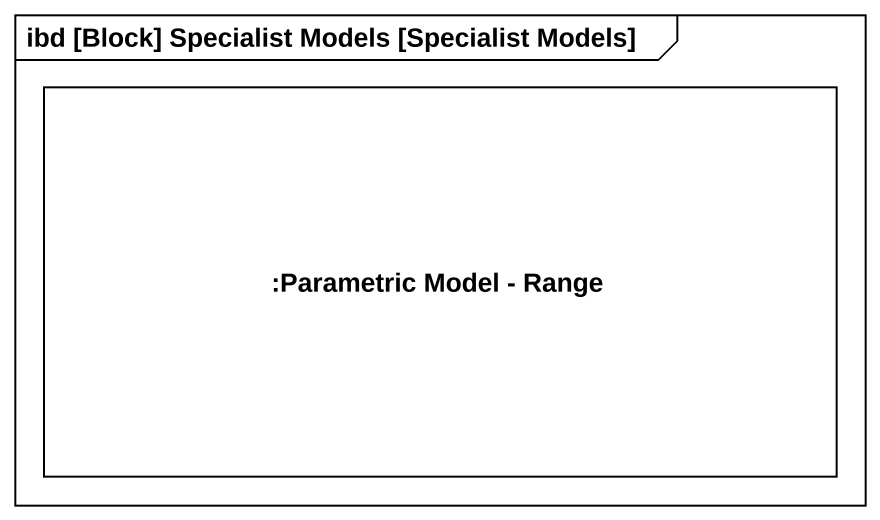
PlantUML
@startuml
mainframe ibd [Block] Specialist Models [Specialist Models]
rectangle ":Parametric Model - Range" as Parametric_Model_Range
@enduml
